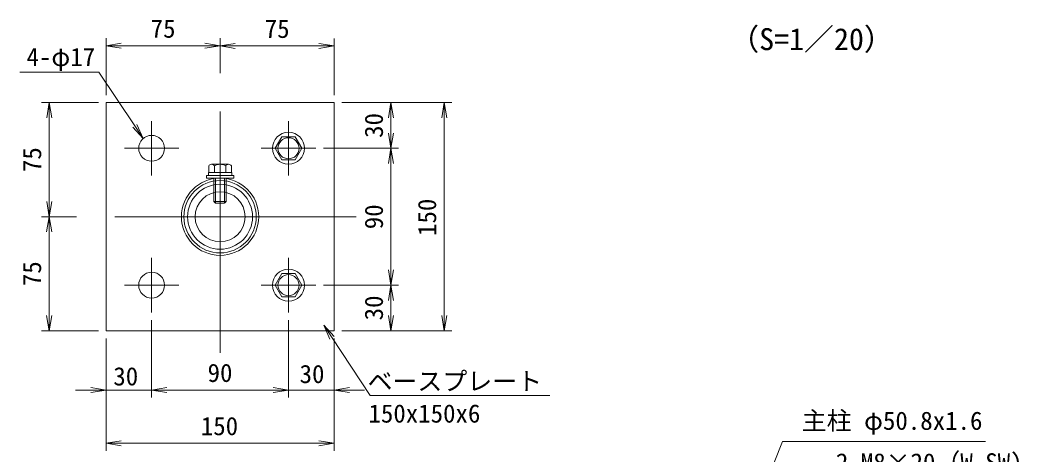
# Model space of a CAD drawing. Units: millimetres, scale not verified, with parts at other scales. Extents: x -4200 to 4200, y -2970 to 2970.
# Drawn here: x -2117 to 510, y -1055 to 86 of the extents above; entities that cross this region are included whole.
import ezdxf
from ezdxf.enums import TextEntityAlignment as Align

# ---------------------------------------------------------------- set-up
doc = ezdxf.new("R2010")
doc.units = ezdxf.units.MM
doc.header["$LTSCALE"] = 20
doc.linetypes.add('USER1', pattern=[50.8, 31.75, -6.35, 6.35, -6.35])
doc.linetypes.add('USER2', pattern=[0.375, 0.25, -0.125])
for name, color, linetype, lineweight in [('0-0_D-BMK', 2, 'USER1', 13), ('0-1_D-STR1', 1, 'Continuous', 18), ('0-2_D-STR-DIM', 7, 'Continuous', 9), ('0-3_0', 3, 'Continuous', 18), ('0-5_D-STR3', 3, 'Continuous', 13), ('0-7_D-STR-TXT', 7, 'Continuous', 9)]:
    doc.layers.add(name, color=color, linetype=linetype, lineweight=lineweight)
doc.layers.add('0-4_D-TTL-TXT', color=7, linetype='Continuous')
doc.styles.add('ＭＳ ゴシック', font='')
doc.styles.get('ＭＳ ゴシック').set_extended_font_data('MS Gothic')

# ---------------------------------------------------------------- blocks, each defined once
blk = doc.blocks.new('_Open')
at = {"layer": '0-3_0', "color": 7, "lineweight": 9}
blk.add_line((-20, 3.33), (0, 0), dxfattribs=at)
blk.add_lwpolyline([(-20, -3.33), (0, 0), (-20, 0)], dxfattribs=at)
blk = doc.blocks.new('M10-平')
at = {"layer": '0-3_0'}
blk.add_lwpolyline([(152.6, -88.1), (152.6, 88.1), (0, 176.2), (-152.6, 88.1), (-152.6, -88.1), (0, -176.2)], close=True, dxfattribs=at)
for radius in [210, 138.5]:
    blk.add_circle((0, 0), radius, dxfattribs=at)
blk = doc.blocks.new('MLeader1')
at = {"layer": '0-7_D-STR-TXT'}
blk.add_line((-1809.9, -188.34), (-1793.19, -225.29), dxfattribs=at)
for points in [[(-1815.44, -192.04), (-1909.71, -51.19), (-2110.26, -51.19), (-2117.46, -51.19)], [(-1820.98, -195.75), (-1793.19, -225.29), (-1815.44, -192.04)]]:
    blk.add_lwpolyline(points, dxfattribs=at)
blk = doc.blocks.new('MLeader2')
at = {"layer": '0-7_D-STR-TXT'}
blk.add_line((-1302.19, -753.21), (-1318.64, -716.15), dxfattribs=at)
for points in [[(-1291.06, -745.87), (-1318.64, -716.15), (-1296.62, -749.54)], [(-1296.62, -749.54), (-1196.71, -901.12), (-730.88, -901.12), (-723.68, -901.12)]]:
    blk.add_lwpolyline(points, dxfattribs=at)

msp = doc.modelspace()

# ---------------------------------------------------------------- linework, layer by layer
at = {"layer": '0-0_D-BMK'}
for p, q in [((-1591.15, -789.06), (-1591.15, -73.29)), ((-1771.15, -322.84), (-1771.15, -179.51)), ((-1411.15, -322.84), (-1411.15, -179.51)), ((-1699.49, -251.18), (-1842.82, -251.18)), ((-1339.49, -251.18), (-1482.82, -251.18)), ((-1233.27, -431.18), (-1949.04, -431.18)), ((-1771.15, -682.84), (-1771.15, -539.51)), ((-1411.15, -682.84), (-1411.15, -539.51)), ((-1699.49, -611.18), (-1842.82, -611.18)), ((-1339.49, -611.18), (-1482.82, -611.18))]:
    msp.add_line(p, q, dxfattribs=at)
at = {"layer": '0-1_D-STR1'}
for radius in [101.6, 95.2]:
    msp.add_circle((-1591.15, -431.18), radius, dxfattribs=at)
at = {"layer": '0-2_D-STR-DIM'}
for p, q in [((-1891.15, -111.18), (-1891.15, 38.39)), ((-1591.15, -53.29), (-1591.15, 38.39)), ((-1591.15, -53.29), (-1591.15, 37.98)), ((-1291.15, -111.18), (-1291.15, 37.98)), ((-1851.15, 18.39), (-1631.15, 18.39)), ((-1551.15, 17.98), (-1331.15, 17.98)), ((-1911.15, -131.18), (-2060.51, -131.18)), ((-1271.15, -131.18), (-981.59, -131.18)), ((-1271.15, -131.18), (-1121.59, -131.18)), ((-2040.51, -391.18), (-2040.51, -171.18)), ((-1141.59, -211.18), (-1141.59, -171.18)), ((-1001.59, -171.18), (-1001.59, -691.18)), ((-1319.49, -251.18), (-1121.59, -251.18)), ((-1319.49, -251.18), (-1121.59, -251.18)), ((-1141.59, -571.18), (-1141.59, -291.18)), ((-1969.04, -431.18), (-2060.72, -431.18)), ((-1969.04, -431.18), (-2060.51, -431.18)), ((-2040.72, -471.18), (-2040.72, -691.18)), ((-1319.49, -611.18), (-1121.59, -611.18)), ((-1319.49, -611.18), (-1121.59, -611.18)), ((-1141.59, -651.18), (-1141.59, -691.18)), ((-1771.15, -702.84), (-1771.15, -906.99)), ((-1771.15, -702.84), (-1771.15, -906.99)), ((-1411.17, -702.84), (-1411.17, -906.99)), ((-1411.15, -702.84), (-1411.15, -906.99)), ((-1911.15, -731.18), (-2060.72, -731.18)), ((-1271.15, -731.18), (-981.59, -731.18)), ((-1271.15, -731.18), (-1121.59, -731.18)), ((-1891.15, -751.18), (-1891.15, -1046.99)), ((-1891.15, -751.18), (-1891.15, -906.99)), ((-1291.15, -751.18), (-1291.15, -1046.99)), ((-1291.15, -751.18), (-1291.15, -906.99)), ((-1931.15, -886.99), (-1971.15, -886.99)), ((-1771.15, -886.99), (-1891.15, -886.99)), ((-1451.15, -886.99), (-1731.15, -886.99)), ((-1731.15, -886.99), (-1691.15, -886.99)), ((-1451.17, -886.99), (-1491.17, -886.99)), ((-1411.17, -886.99), (-1291.15, -886.99)), ((-1251.15, -886.99), (-1211.15, -886.99)), ((-1851.15, -1026.99), (-1331.15, -1026.99))]:
    msp.add_line(p, q, dxfattribs=at)
at = {"layer": '0-5_D-STR3'}
for p, q in [((-1621.15, -297.5), (-1621.15, -315.18)), ((-1621.15, -315.18), (-1561.15, -315.18)), ((-1613.67, -293.18), (-1568.64, -293.18)), ((-1606.19, -297.5), (-1606.19, -315.18)), ((-1576.12, -297.5), (-1576.12, -315.18)), ((-1561.15, -297.5), (-1561.15, -315.18)), ((-1627.15, -323.18), (-1555.15, -323.18)), ((-1627.15, -329.58), (-1627.15, -323.18)), ((-1607.15, -329.58), (-1607.15, -391.18)), ((-1603.15, -329.58), (-1603.15, -395.18)), ((-1579.15, -329.58), (-1579.15, -395.18)), ((-1575.15, -329.58), (-1575.15, -391.18)), ((-1607.15, -391.18), (-1603.15, -395.18)), ((-1607.15, -391.18), (-1575.15, -391.18)), ((-1603.15, -395.18), (-1579.15, -395.18))]:
    msp.add_line(p, q, dxfattribs=at)
at = {"layer": '0-5_D-STR3', "linetype": 'USER2'}
msp.add_line((-1575.15, -391.18), (-1579.15, -395.18), dxfattribs=at)
at = {"layer": '0-5_D-STR3'}
for points in [[(-1891.15, -731.18), (-1291.15, -731.18), (-1291.15, -131.18), (-1891.15, -131.18)], [(-1621.95, -315.18), (-1621.95, -323.18), (-1560.35, -323.18), (-1560.35, -315.18)]]:
    msp.add_lwpolyline(points, close=True, dxfattribs=at)
msp.add_lwpolyline([(-1627.15, -329.58), (-1555.15, -329.58), (-1555.15, -323.18)], dxfattribs=at)
for centre, radius in [((-1771.15, -251.18), 34), ((-1591.15, -431.18), 85.4), ((-1591.15, -431.18), 65.8), ((-1771.15, -611.18), 34)]:
    msp.add_circle(centre, radius, dxfattribs=at)
for centre, radius, start, end in [((-1613.67, -301.82), 8.64, 30, 150), ((-1591.15, -321.49), 28.32, 57.93138, 122.06862), ((-1568.64, -301.82), 8.64, 30, 150)]:
    msp.add_arc(centre, radius, start, end, dxfattribs=at)
at = {"layer": '0-7_D-STR-TXT'}
msp.add_lwpolyline([(422.52, -1022.17), (-112.16, -1022.17), (-157.65, -1137.12)], dxfattribs=at)

# ---------------------------------------------------------------- block references
at = {"layer": '0-2_D-STR-DIM', "xscale": 2, "yscale": 2}
for p, rotation in [((-1891.15, 18.39), 180), ((-1591.15, 17.98), 180), ((-2040.51, -131.18), 90), ((-1141.59, -131.18), 90), ((-1001.59, -131.18), 90), ((-1141.59, -251.18), 270), ((-1141.59, -251.18), 90), ((-2040.51, -431.18), 270), ((-2040.72, -431.18), 90), ((-1141.59, -611.18), 270), ((-1141.59, -611.18), 90), ((-2040.72, -731.18), 270), ((-1141.59, -731.18), 270), ((-1001.59, -731.18), 270), ((-1771.15, -886.99), 180), ((-1771.15, -886.99), 180), ((-1291.15, -886.99), 180), ((-1891.15, -1026.99), 180)]:
    msp.add_blockref('_Open', p, dxfattribs=dict(at, rotation=rotation))
for p in [(-1591.15, 18.39), (-1291.15, 17.98), (-1891.15, -886.99), (-1411.17, -886.99), (-1411.15, -886.99), (-1291.15, -1026.99)]:
    msp.add_blockref('_Open', p, dxfattribs=at)
at = {"layer": '0-5_D-STR3', "xscale": 0.2, "yscale": 0.2, "rotation": 30}
for p in [(-1411.15, -251.18), (-1411.15, -611.18)]:
    msp.add_blockref('M10-平', p, dxfattribs=at)
at = {"layer": '0-7_D-STR-TXT'}
for name in ['MLeader1', 'MLeader2']:
    msp.add_blockref(name, (0, 0), dxfattribs=at)

# ---------------------------------------------------------------- texts
at = {"layer": '0-2_D-STR-DIM', "style": 'ＭＳ ゴシック'}
for s, p in [('75', (-1773.75, 25.13)), ('75', (-1473.75, 24.72)), ('30', (-1871.94, -889.33)), ('90', (-1624.03, -880.24)), ('30', (-1382.02, -883.19)), ('150', (-1641.8, -1020.24))]:
    msp.add_text(s, height=48.09, dxfattribs=at).set_placement(p, align=Align.BOTTOM_LEFT)
for s, p in [('30', (-1148.34, -223.8)), ('75', (-2047.26, -313.78)), ('150', (-1008.34, -481.83)), ('90', (-1148.34, -464.05)), ('75', (-2047.46, -613.78)), ('30', (-1148.34, -703.8))]:
    msp.add_text(s, height=48.09, rotation=90, dxfattribs=at).set_placement(p, align=Align.BOTTOM_LEFT)
at = {"layer": '0-4_D-TTL-TXT', "style": 'ＭＳ ゴシック'}
msp.add_text('（S=1／20）', height=57.77, dxfattribs=at).set_placement((-251.89, -10.36), align=Align.BOTTOM_LEFT)
at = {"layer": '0-7_D-STR-TXT', "style": 'ＭＳ ゴシック'}
for s, p in [('4-φ17', (-2100.36, -49.41)), ('ベースプレート', (-1203.34, -902.22)), ('150x150x6 ', (-1200.88, -987.12)), ('主柱 φ50.8x1.6', (-61.24, -1006.16)), ('2-M8×20（W.SW)', (28.63, -1115.88))]:
    msp.add_text(s, height=48.09, dxfattribs=at).set_placement(p, align=Align.BOTTOM_LEFT)

doc.saveas('drawing.dxf')
